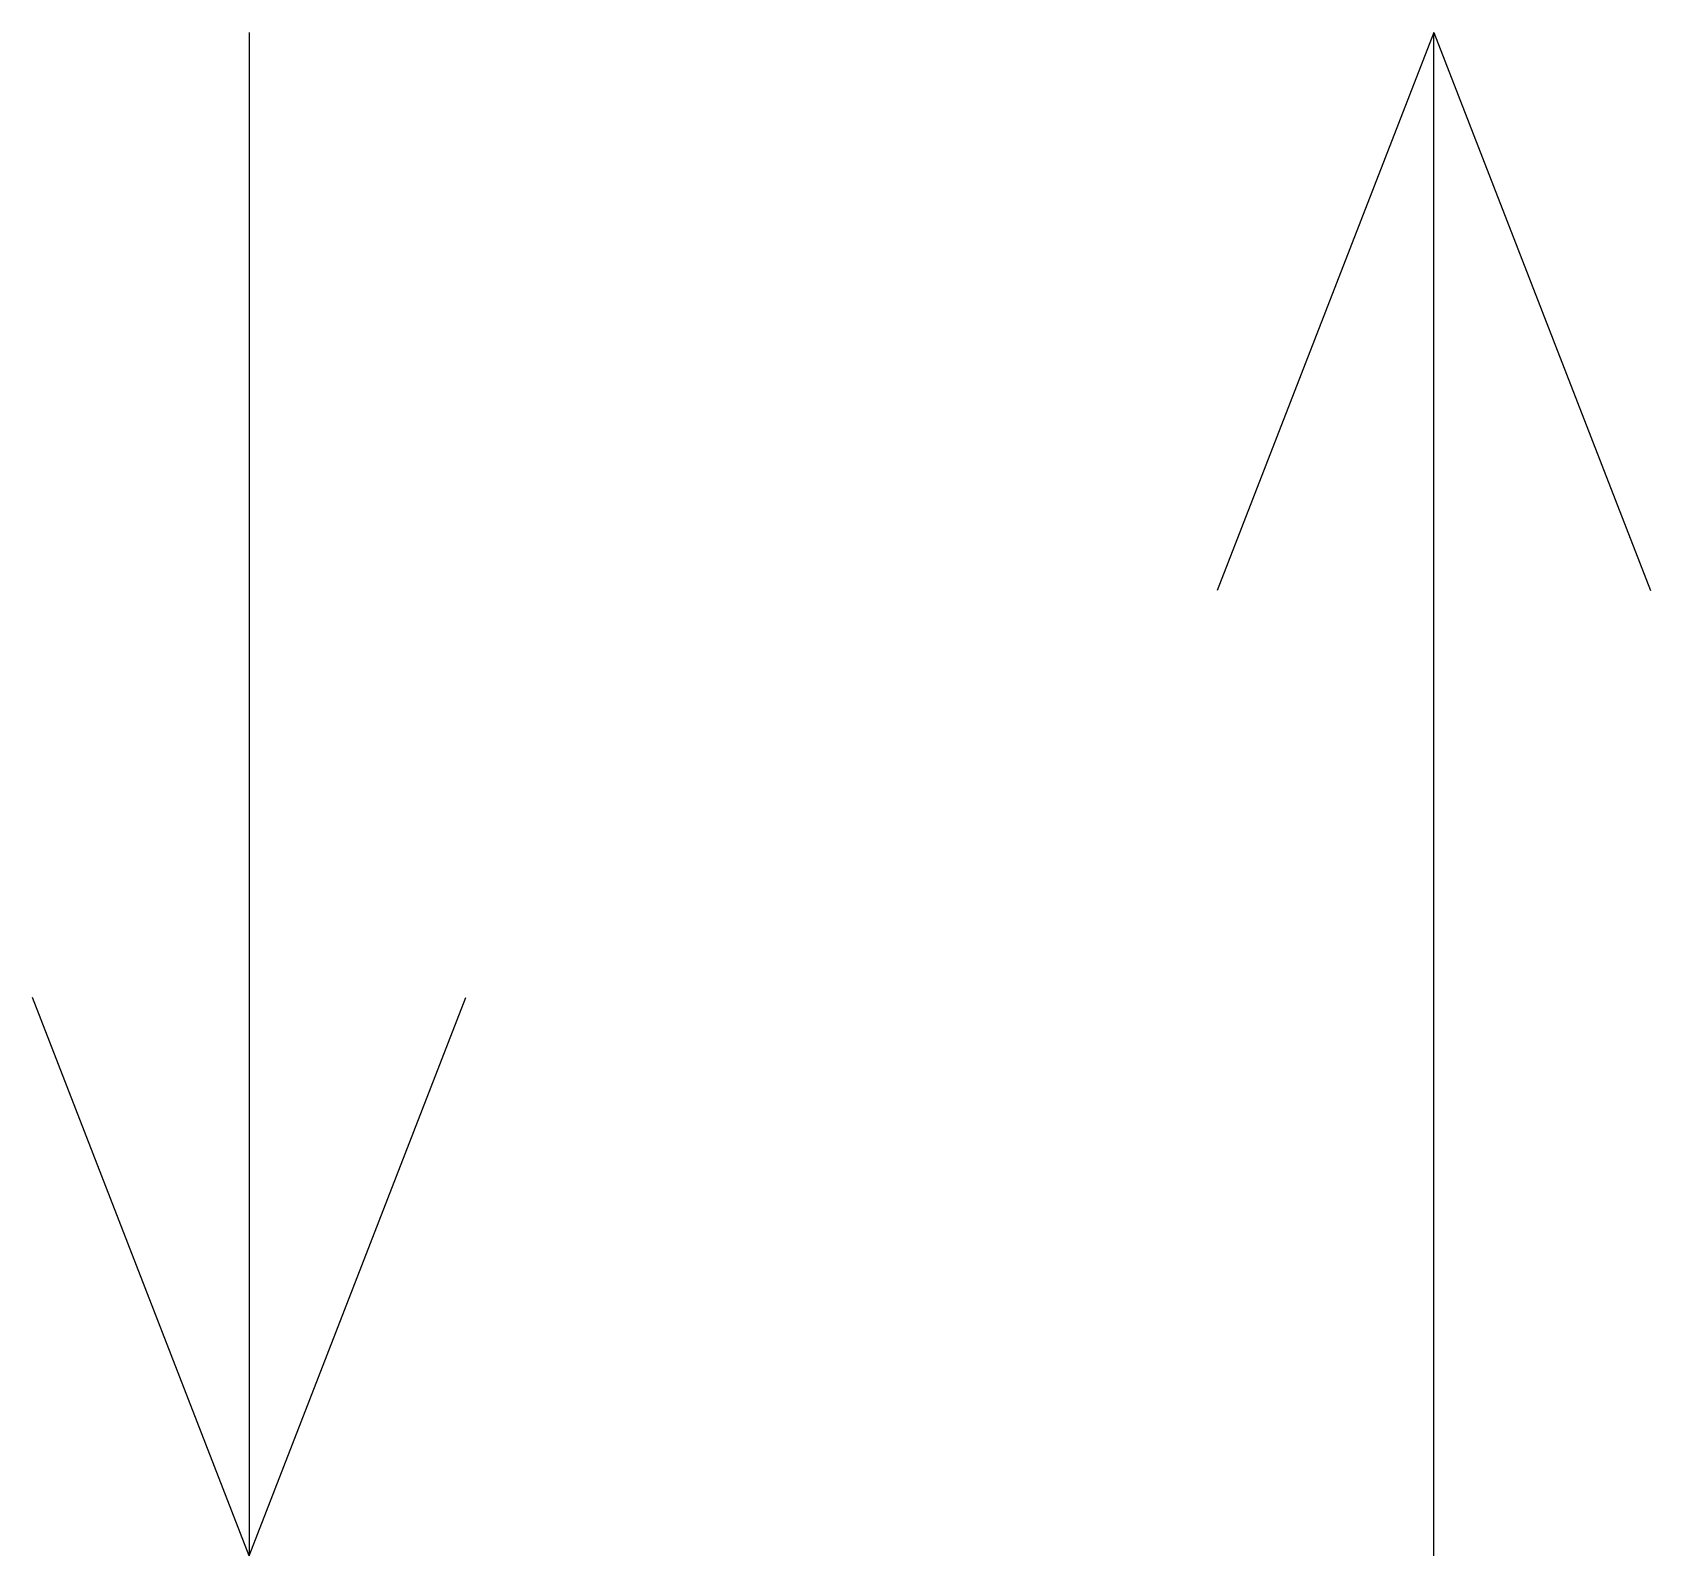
# Model space of a CAD drawing. Extents: x -3.3 to 36.8, y 0.3 to 24.5.
# Drawn here: x 15.6083 to 15.7448, y 5.895 to 6.0236 of the extents above; entities that cross this region are included whole.
import ezdxf
from ezdxf.enums import TextEntityAlignment as Align

# ---------------------------------------------------------------- set-up
doc = ezdxf.new("R2010")
doc.units = 0
doc.linetypes.add('COLLETTORE', pattern=[0.1, 0.05, -0.025, 0, -0.025])
doc.layers.get('0').update_dxf_attribs({"linetype": 'CONTINUOUS'})

# ---------------------------------------------------------------- blocks, each defined once
blk = doc.blocks.new('TERMPANNELLOD')
at = {"color": 5, "linetype": 'CONTINUOUS'}
for p, q in [((-0.1, 0.128604), (-0.1, 0)), ((-0.1, 0), (-0.118291, 0.047116)), ((-0.1, 0), (-0.081709, 0.047116))]:
    blk.add_line(p, q, dxfattribs=at)
at = {"color": 1, "linetype": 'CONTINUOUS'}
for p, q in [((0, 0.128604), (-0.018291, 0.081489)), ((0, 0), (0, 0.128604)), ((0, 0.128604), (0.018291, 0.081489))]:
    blk.add_line(p, q, dxfattribs=at)
at = {"color": 7, "linetype": 'CONTINUOUS', "flags": 9}
for tag, p in [('COD', (1.253262, 1.646279)), ('SERIE', (-0.777561, 1.314395)), ('FISSASERIE', (1.007954, 1.310505)), ('MODELLO', (-0.777561, 1.059905)), ('FISSAMODELLO', (1.235995, 1.033898)), ('ELEMENTI', (-0.777561, 0.780787)), ('INCR', (-3.700689, 0.502286)), ('LMAX', (-3.705369, 0.225798)), ('PORT', (-3.753721, -0.699286))]:
    blk.add_attdef(tag, text='', height=0.2, dxfattribs=at).set_placement(p, align=Align.CENTER)
for tag, p in [('POTENZA', (-5.965289, -0.451597)), ('PERDITA', (2.010291, -1.002539)), ('MONTAGGIO', (-6.01489, -1.298193))]:
    blk.add_attdef(tag, text='', height=0.2, dxfattribs=at).set_placement(p, align=Align.RIGHT)

msp = doc.modelspace()

# ---------------------------------------------------------------- block references
at = {"color": 1, "linetype": 'COLLETTORE'}
msp.add_blockref('TERMPANNELLOD', (15.72656, 5.89501), dxfattribs=at)

doc.saveas('drawing.dxf')
